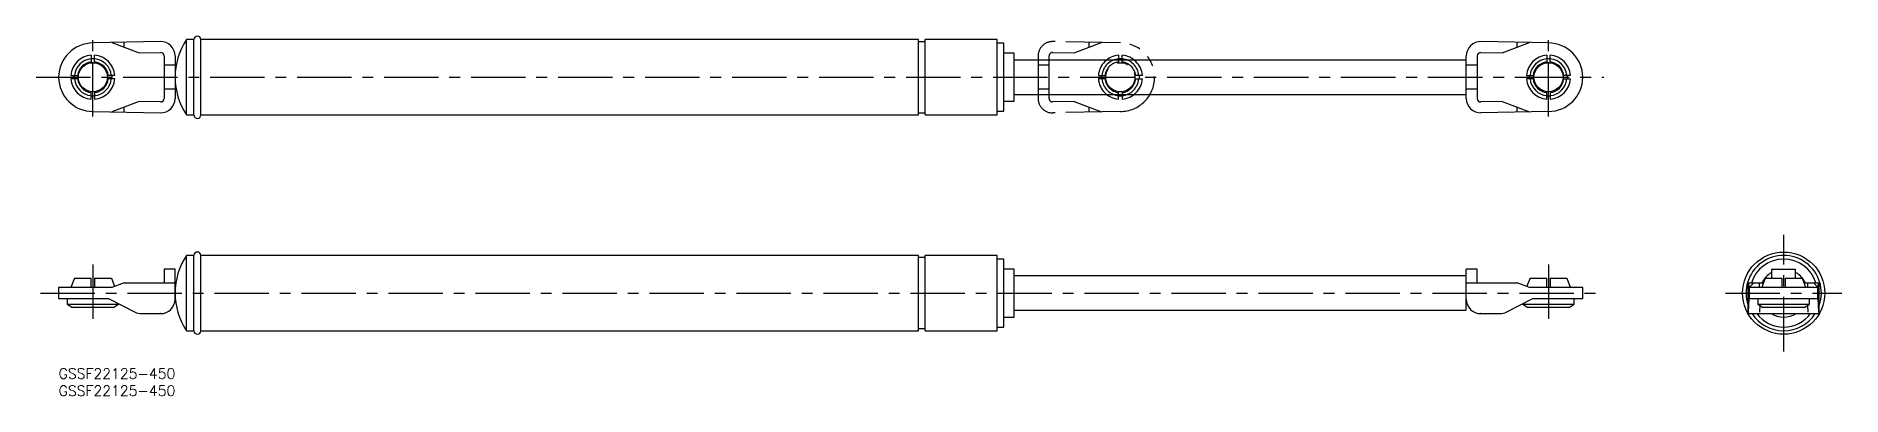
# Model space of a CAD drawing. Extents: x -7 to 521, y -8 to 97.
import ezdxf

# ---------------------------------------------------------------- set-up
doc = ezdxf.new("R2010")
doc.units = 0
doc.header["$LTSCALE"] = 0.5
doc.linetypes.add('CENTER', pattern=[50.8, 31.75, -6.35, 6.35, -6.35])
doc.linetypes.add('PHANTOM', pattern=[63.5, 31.75, -6.35, 6.35, -6.35, 6.35, -6.35])
for name, color, linetype in [('MSM_CENTER', 1, 'CENTER'), ('MSM_CONTINUOUS', 7, 'CONTINUOUS'), ('MSM_IMAGINARY', 6, 'PHANTOM'), ('MSM_PART_NUMBER', 7, 'CONTINUOUS')]:
    doc.layers.add(name, color=color, linetype=linetype)
doc.styles.get("Standard").update_dxf_attribs({"font": 'txt.shx', "height": 3, "bigfont": 'bigfont.shx'})

msp = doc.modelspace()

# ---------------------------------------------------------------- linework, layer by layer
at = {"layer": 'MSM_CENTER'}
for p, q in [((10, 73.58), (10, 96.46)), ((435, 73.58), (435, 96.46)), ((-6.58, 85.02), (451.15, 85.02)), ((503.68, 5), (503.68, 39)), ((10, 30.4), (10, 13.8)), ((435, 30.4), (435, 13.8)), ((-5.29, 22), (449.86, 22)), ((486.68, 22), (520.68, 22))]:
    msp.add_line(p, q, dxfattribs=at)
at = {"layer": 'MSM_CONTINUOUS'}
for p, q in [((29.71, 95.43), (10, 95.02)), ((15.5, 95.14), (23.5, 92.1)), ((19.09, 93.78), (19.09, 95.21)), ((39.5, 96.02), (37.3, 96.02)), ((37.3, 74.02), (37.3, 96.02)), ((39.5, 74.02), (39.5, 96.02)), ((251.1, 96.02), (41.5, 96.02)), ((41.5, 74.02), (41.5, 96.02)), ((251.1, 74.02), (251.1, 96.02)), ((253, 95.37), (251.1, 95.37)), ((274, 96.02), (253, 96.02)), ((253, 74.02), (253, 96.02)), ((274, 74.02), (274, 96.02)), ((276, 94.92), (274, 94.92)), ((276, 75.12), (276, 94.92)), ((435, 95.02), (415.29, 95.43)), ((421.5, 92.1), (429.5, 95.14)), ((425.91, 93.78), (425.91, 95.21)), ((9.5, 91.44), (9.5, 89.24)), ((9.5, 90.5), (10, 90.52)), ((10, 90.52), (10.5, 90.5)), ((10.5, 89.24), (10.5, 91.44)), ((23.5, 92.1), (29.78, 92.23)), ((30.8, 91.23), (30.8, 78.81)), ((34, 91.23), (34, 78.81)), ((279, 92.02), (276, 92.02)), ((279, 78.02), (279, 92.02)), ((411, 90.02), (279, 90.02)), ((411, 78.81), (411, 91.23)), ((414.2, 91.23), (414.2, 78.81)), ((415.22, 92.23), (421.5, 92.1)), ((434.5, 91.44), (434.5, 89.24)), ((434.5, 90.5), (435, 90.52)), ((435, 90.52), (435.5, 90.5)), ((435.5, 89.24), (435.5, 91.44)), ((3.58, 85.52), (5.78, 85.52)), ((5.78, 84.52), (3.58, 84.52)), ((4.5, 85.02), (4.52, 85.53)), ((4.52, 84.51), (4.5, 85.02)), ((16.42, 85.52), (14.22, 85.52)), ((16.42, 84.52), (14.22, 84.52)), ((15.48, 85.53), (15.5, 85.02)), ((15.5, 85.02), (15.48, 84.51)), ((34, 88.52), (30.8, 88.52)), ((414.2, 88.52), (411, 88.52)), ((428.58, 85.52), (430.78, 85.52)), ((430.78, 84.52), (428.58, 84.52)), ((429.5, 85.02), (429.52, 85.53)), ((429.52, 84.51), (429.5, 85.02)), ((441.42, 85.52), (439.22, 85.52)), ((439.22, 84.52), (441.42, 84.52)), ((440.48, 85.53), (440.5, 85.02)), ((440.5, 85.02), (440.48, 84.51)), ((9.5, 78.6), (9.5, 80.8)), ((10, 79.52), (9.5, 79.54)), ((10.5, 79.54), (10, 79.52)), ((10.5, 80.8), (10.5, 78.6)), ((34, 81.52), (30.8, 81.52)), ((279, 80.02), (411, 80.02)), ((414.2, 81.52), (411, 81.52)), ((434.5, 78.6), (434.5, 80.8)), ((435, 79.52), (434.5, 79.54)), ((435.5, 79.54), (435, 79.52)), ((435.5, 80.8), (435.5, 78.6)), ((10, 75.02), (29.71, 74.61)), ((23.5, 77.94), (15.5, 74.91)), ((19.09, 74.83), (19.09, 76.27)), ((29.78, 77.81), (23.5, 77.94)), ((37.3, 74.02), (39.5, 74.02)), ((41.5, 74.02), (251.1, 74.02)), ((251.1, 74.67), (253, 74.67)), ((253, 74.02), (274, 74.02)), ((274, 75.12), (276, 75.12)), ((276, 78.02), (279, 78.02)), ((421.5, 77.94), (415.22, 77.81)), ((435, 75.02), (415.29, 74.61)), ((421.5, 77.94), (429.5, 74.91)), ((425.91, 74.83), (425.91, 76.27)), ((39.5, 33), (37.3, 33)), ((37.3, 11), (37.3, 33)), ((39.5, 11), (39.5, 33)), ((251.1, 33), (41.5, 33)), ((41.5, 11), (41.5, 33)), ((251.1, 11), (251.1, 33)), ((253, 32.35), (251.1, 32.35)), ((274, 33), (253, 33)), ((253, 11), (253, 33)), ((274, 11), (274, 33)), ((276, 31.9), (274, 31.9)), ((276, 12.1), (276, 31.9)), ((4.62, 26.4), (3.58, 23.6)), ((4.62, 26.4), (9.5, 26.4)), ((9.5, 23.6), (9.5, 26.4)), ((10.5, 26.4), (15.38, 26.4)), ((10.5, 26.4), (10.5, 23.6)), ((15.38, 26.4), (16.09, 24.47)), ((34, 29), (30.8, 29)), ((30.8, 29), (30.8, 25)), ((34, 20.2), (34, 29)), ((279, 29), (276, 29)), ((279, 15), (279, 29)), ((411, 27), (279, 27)), ((411, 17), (411, 29)), ((414.2, 29), (411, 29)), ((414.2, 25), (414.2, 29)), ((429.62, 26.4), (428.91, 24.47)), ((429.62, 26.4), (434.5, 26.4)), ((434.5, 23.6), (434.5, 26.4)), ((435.5, 26.4), (435.5, 23.6)), ((435.5, 26.4), (440.38, 26.4)), ((440.38, 26.4), (441.09, 24.47)), ((498.3, 26.4), (497.58, 24.47)), ((498.3, 26.4), (503.18, 26.4)), ((500.18, 26.4), (500.18, 29)), ((500.18, 29), (507.18, 29)), ((503.18, 26.4), (503.18, 23.6)), ((504.18, 26.4), (509.05, 26.4)), ((504.18, 23.6), (504.18, 26.4)), ((507.18, 26.4), (507.18, 29)), ((509.05, 26.4), (509.77, 24.47)), ((0, 23.6), (0, 20.4)), ((15.5, 23.6), (0, 23.6)), ((19.09, 25), (15.5, 23.6)), ((16.09, 24.47), (16.3, 23.91)), ((19.09, 25), (34, 25)), ((411, 25), (425.91, 25)), ((429.5, 23.6), (425.91, 25)), ((428.91, 24.47), (428.7, 23.91)), ((445, 23.6), (429.5, 23.6)), ((441.09, 24.47), (441.42, 23.6)), ((445, 20.4), (445, 23.6)), ((493.26, 25), (493.26, 16)), ((493.26, 25), (493.27, 25)), ((493.27, 25), (497.78, 25)), ((493.56, 23.6), (493.49, 25)), ((494.92, 25), (493.56, 23.6)), ((513.79, 23.6), (493.56, 23.6)), ((493.68, 20.4), (493.68, 23.6)), ((496.6, 23.6), (496.6, 25)), ((497.58, 24.47), (497.26, 23.6)), ((509.57, 25), (514.09, 25)), ((509.77, 24.47), (510.1, 23.6)), ((510.76, 23.6), (510.76, 25)), ((512.43, 25), (513.79, 23.6)), ((513.68, 20.4), (513.68, 23.6)), ((513.79, 23.6), (513.87, 25)), ((514.09, 16), (514.09, 25)), ((0, 20.4), (14.54, 20.4)), ((2.5, 20.4), (2.5, 18.8)), ((2.5, 18.8), (4, 17.8)), ((2.5, 18.8), (17.5, 18.8)), ((16, 17.8), (4, 17.8)), ((14.54, 20.4), (22.3, 16.46)), ((16, 17.8), (17.5, 18.8)), ((17.5, 18.8), (17.5, 18.9)), ((24.2, 16), (29.71, 16)), ((29.8, 16), (29.71, 16)), ((279, 17), (411, 17)), ((415.29, 16), (415.2, 16)), ((415.29, 16), (420.8, 16)), ((422.7, 16.46), (430.46, 20.4)), ((427.5, 18.9), (427.5, 18.8)), ((427.5, 18.8), (429, 17.8)), ((427.5, 18.8), (442.5, 18.8)), ((441, 17.8), (429, 17.8)), ((430.46, 20.4), (445, 20.4)), ((441, 17.8), (442.5, 18.8)), ((442.5, 18.8), (442.5, 20.4)), ((493.27, 16), (493.26, 16)), ((493.27, 16), (514.09, 16)), ((493.38, 16), (493.39, 16.01)), ((493.38, 16), (493.38, 16)), ((493.38, 16), (493.38, 16)), ((493.39, 16.06), (493.4, 16.07)), ((493.39, 16.04), (493.39, 16.06)), ((493.39, 16.03), (493.39, 16.04)), ((493.39, 16.02), (493.39, 16.03)), ((493.39, 16.01), (493.39, 16.02)), ((493.39, 16.01), (493.39, 16.01)), ((493.4, 16.15), (493.41, 16.17)), ((493.4, 16.13), (493.4, 16.15)), ((493.4, 16.11), (493.4, 16.13)), ((493.4, 16.09), (493.4, 16.11)), ((493.4, 16.07), (493.4, 16.09)), ((493.41, 16.31), (493.42, 16.35)), ((493.41, 16.28), (493.41, 16.31)), ((493.41, 16.25), (493.41, 16.28)), ((493.41, 16.22), (493.41, 16.25)), ((493.41, 16.2), (493.41, 16.22)), ((493.41, 16.17), (493.41, 16.2)), ((493.42, 16.46), (493.58, 20.4)), ((493.42, 16.42), (493.42, 16.46)), ((493.42, 16.38), (493.42, 16.42)), ((493.42, 16.35), (493.42, 16.38)), ((493.58, 20.4), (513.77, 20.4)), ((496.18, 20.4), (496.18, 18.8)), ((496.18, 18.8), (497.68, 17.8)), ((496.18, 18.8), (511.18, 18.8)), ((496.7, 18.45), (496.62, 16.46)), ((509.68, 17.8), (497.68, 17.8)), ((509.68, 17.8), (511.18, 18.8)), ((510.65, 18.45), (510.73, 16.46)), ((511.18, 18.8), (511.18, 20.4)), ((513.93, 16.46), (513.77, 20.4)), ((513.93, 16.46), (513.93, 16.42)), ((513.93, 16.42), (513.94, 16.38)), ((513.94, 16.38), (513.94, 16.35)), ((513.94, 16.35), (513.94, 16.31)), ((513.94, 16.31), (513.94, 16.28)), ((513.94, 16.28), (513.94, 16.25)), ((513.94, 16.25), (513.94, 16.22)), ((513.94, 16.22), (513.95, 16.2)), ((513.95, 16.2), (513.95, 16.17)), ((513.95, 16.17), (513.95, 16.15)), ((513.95, 16.15), (513.95, 16.13)), ((513.95, 16.13), (513.95, 16.11)), ((513.95, 16.11), (513.95, 16.09)), ((513.95, 16.09), (513.96, 16.07)), ((513.96, 16.07), (513.96, 16.06)), ((513.96, 16.06), (513.96, 16.04)), ((513.96, 16.04), (513.96, 16.03)), ((513.96, 16.03), (513.96, 16.02)), ((513.96, 16.02), (513.97, 16.01)), ((513.97, 16.01), (513.97, 16.01)), ((513.97, 16.01), (513.97, 16)), ((513.97, 16), (513.97, 16)), ((513.97, 16), (513.97, 16)), ((514.09, 16), (514.09, 16)), ((37.3, 11), (39.5, 11)), ((41.5, 11), (251.1, 11)), ((251.1, 11.65), (253, 11.65)), ((253, 11), (274, 11)), ((274, 12.1), (276, 12.1)), ((276, 15), (279, 15))]:
    msp.add_line(p, q, dxfattribs=at)
for centre, radius in [((10, 85.02), 4.25), ((435, 85.02), 4.25), ((503.68, 22), 12)]:
    msp.add_circle(centre, radius, dxfattribs=at)
for centre, radius, start, end in [((10, 85.02), 10, 90, 270), ((29.8, 91.23), 4.2, 0, 91.1935), ((54, 85.02), 20, 146.633, 213.367), ((40.5, 96.02), 1, 0, 180), ((415.2, 91.23), 4.2, 88.8065, 180), ((435, 85.02), 10, 270, 90), ((10, 85.02), 6.44, 94.4541, 175.5459), ((10, 85.02), 5.4, 95.3128, 174.6872), ((10, 85.02), 6.44, 4.4541, 85.5459), ((10, 85.02), 5.4, 5.3128, 84.6872), ((29.8, 91.23), 1, 0, 91.1935), ((415.2, 91.23), 1, 88.8065, 180), ((435, 85.02), 6.44, 94.4541, 175.5459), ((435, 85.02), 5.4, 95.3128, 174.6872), ((435, 85.02), 6.44, 4.4541, 85.5459), ((435, 85.02), 5.4, 5.3128, 84.6872), ((10, 85.02), 6.44, 184.4541, 265.5459), ((10, 85.02), 5.4, 185.3128, 264.6872), ((10, 85.02), 4.5, 96.3794, 173.6206), ((10, 85.02), 4.5, 186.3794, 263.6206), ((10, 85.02), 4.5, 6.3794, 83.6206), ((10, 85.02), 5.4, 275.3128, 354.6872), ((10, 85.02), 6.44, 274.4541, 355.5459), ((10, 85.02), 4.5, 276.3794, 353.6206), ((435, 85.02), 6.44, 184.4541, 265.5459), ((435, 85.02), 5.4, 185.3128, 264.6872), ((435, 85.02), 4.5, 96.3794, 173.6206), ((435, 85.02), 4.5, 186.3794, 263.6206), ((435, 85.02), 4.5, 6.3794, 83.6206), ((435, 85.02), 4.5, 276.3794, 353.6206), ((435, 85.02), 5.4, 275.3128, 354.6872), ((435, 85.02), 6.44, 274.4541, 355.5459), ((29.8, 78.81), 4.2, 268.8065, 0), ((29.8, 78.81), 1, 268.8065, 0), ((40.5, 74.02), 1, 180, 0), ((415.2, 78.81), 4.2, 180, 271.1935), ((415.2, 78.81), 1, 180, 271.1935), ((54, 22), 20, 146.633, 213.367), ((40.5, 33), 1, 0, 180), ((503.68, 22), 11, 341.1749, 198.8251), ((503.68, 22), 9.9, 17.6397, 162.3603), ((503.68, 22), 7, 120, 154.6231), ((503.68, 22), 7, 25.3769, 60), ((24.2, 20.2), 4.2, 243.0341, 270), ((29.8, 20.2), 4.2, 270, 0), ((415.2, 20.2), 4.2, 180, 270), ((420.8, 20.2), 4.2, 270, 296.9659), ((503.68, 22), 11, 213.0557, 326.9443), ((503.68, 22), 9.9, 217.3052, 322.6948), ((503.68, 22), 7, 238.9973, 301.0027), ((40.5, 11), 1, 180, 0)]:
    msp.add_arc(centre, radius, start, end, dxfattribs=at)
at = {"layer": 'MSM_IMAGINARY'}
for p, q in [((310, 95.02), (290.29, 95.43)), ((296.5, 92.1), (304.5, 95.14)), ((300.91, 93.78), (300.91, 95.21)), ((286, 91.23), (286, 78.81)), ((289.2, 78.81), (289.2, 91.23)), ((290.22, 92.23), (296.5, 92.1)), ((309.5, 91.44), (309.5, 89.24)), ((309.5, 90.5), (310.35, 90.51)), ((310.35, 90.51), (310.5, 90.5)), ((310.5, 89.24), (310.5, 91.44)), ((289.2, 88.52), (286, 88.52)), ((303.58, 85.52), (305.78, 85.52)), ((305.78, 84.52), (303.58, 84.52)), ((304.52, 84.51), (304.52, 85.53)), ((316.42, 85.52), (314.22, 85.52)), ((314.22, 84.52), (316.42, 84.52)), ((315.48, 85.53), (315.5, 85.02)), ((315.5, 85.02), (315.48, 84.51)), ((289.2, 81.52), (286, 81.52)), ((309.5, 78.6), (309.5, 80.8)), ((310.35, 79.53), (309.5, 79.54)), ((310.5, 79.54), (310.35, 79.53)), ((310.5, 80.8), (310.5, 78.6)), ((296.5, 77.94), (290.22, 77.81)), ((310, 75.02), (290.29, 74.61)), ((296.5, 77.94), (304.5, 74.91)), ((300.91, 74.83), (300.91, 76.27))]:
    msp.add_line(p, q, dxfattribs=at)
msp.add_circle((310, 85.02), 4.25, dxfattribs=at)
for centre, radius, start, end in [((290.2, 91.23), 4.2, 88.8065, 180), ((310, 85.02), 10, 270, 90), ((290.2, 91.23), 1, 88.8065, 180), ((310, 85.02), 6.44, 94.4541, 175.5459), ((310, 85.02), 5.4, 95.3128, 174.6872), ((310, 85.02), 6.44, 4.4541, 85.5459), ((310, 85.02), 5.4, 5.3128, 84.6872), ((310, 85.02), 6.44, 184.4541, 265.5459), ((310, 85.02), 5.4, 185.3128, 264.6872), ((310, 85.02), 4.5, 96.3794, 173.6206), ((310, 85.02), 4.5, 186.3794, 263.6206), ((310, 85.02), 4.5, 6.3794, 83.6206), ((310, 85.02), 4.5, 276.3794, 353.6206), ((310, 85.02), 5.4, 275.3128, 354.6872), ((310, 85.02), 6.44, 274.4541, 355.5459), ((290.2, 78.81), 4.2, 180, 271.1935), ((290.2, 78.81), 1, 180, 271.1935)]:
    msp.add_arc(centre, radius, start, end, dxfattribs=at)

# ---------------------------------------------------------------- texts
at = {"layer": 'MSM_PART_NUMBER', "char_height": 3, "width": 121.0942, "attachment_point": 1}
for insert in [(0, 0), (0, -5)]:
    msp.add_mtext('{GSSF22125-450}', dxfattribs=dict(at, insert=insert))

doc.saveas('drawing.dxf')
